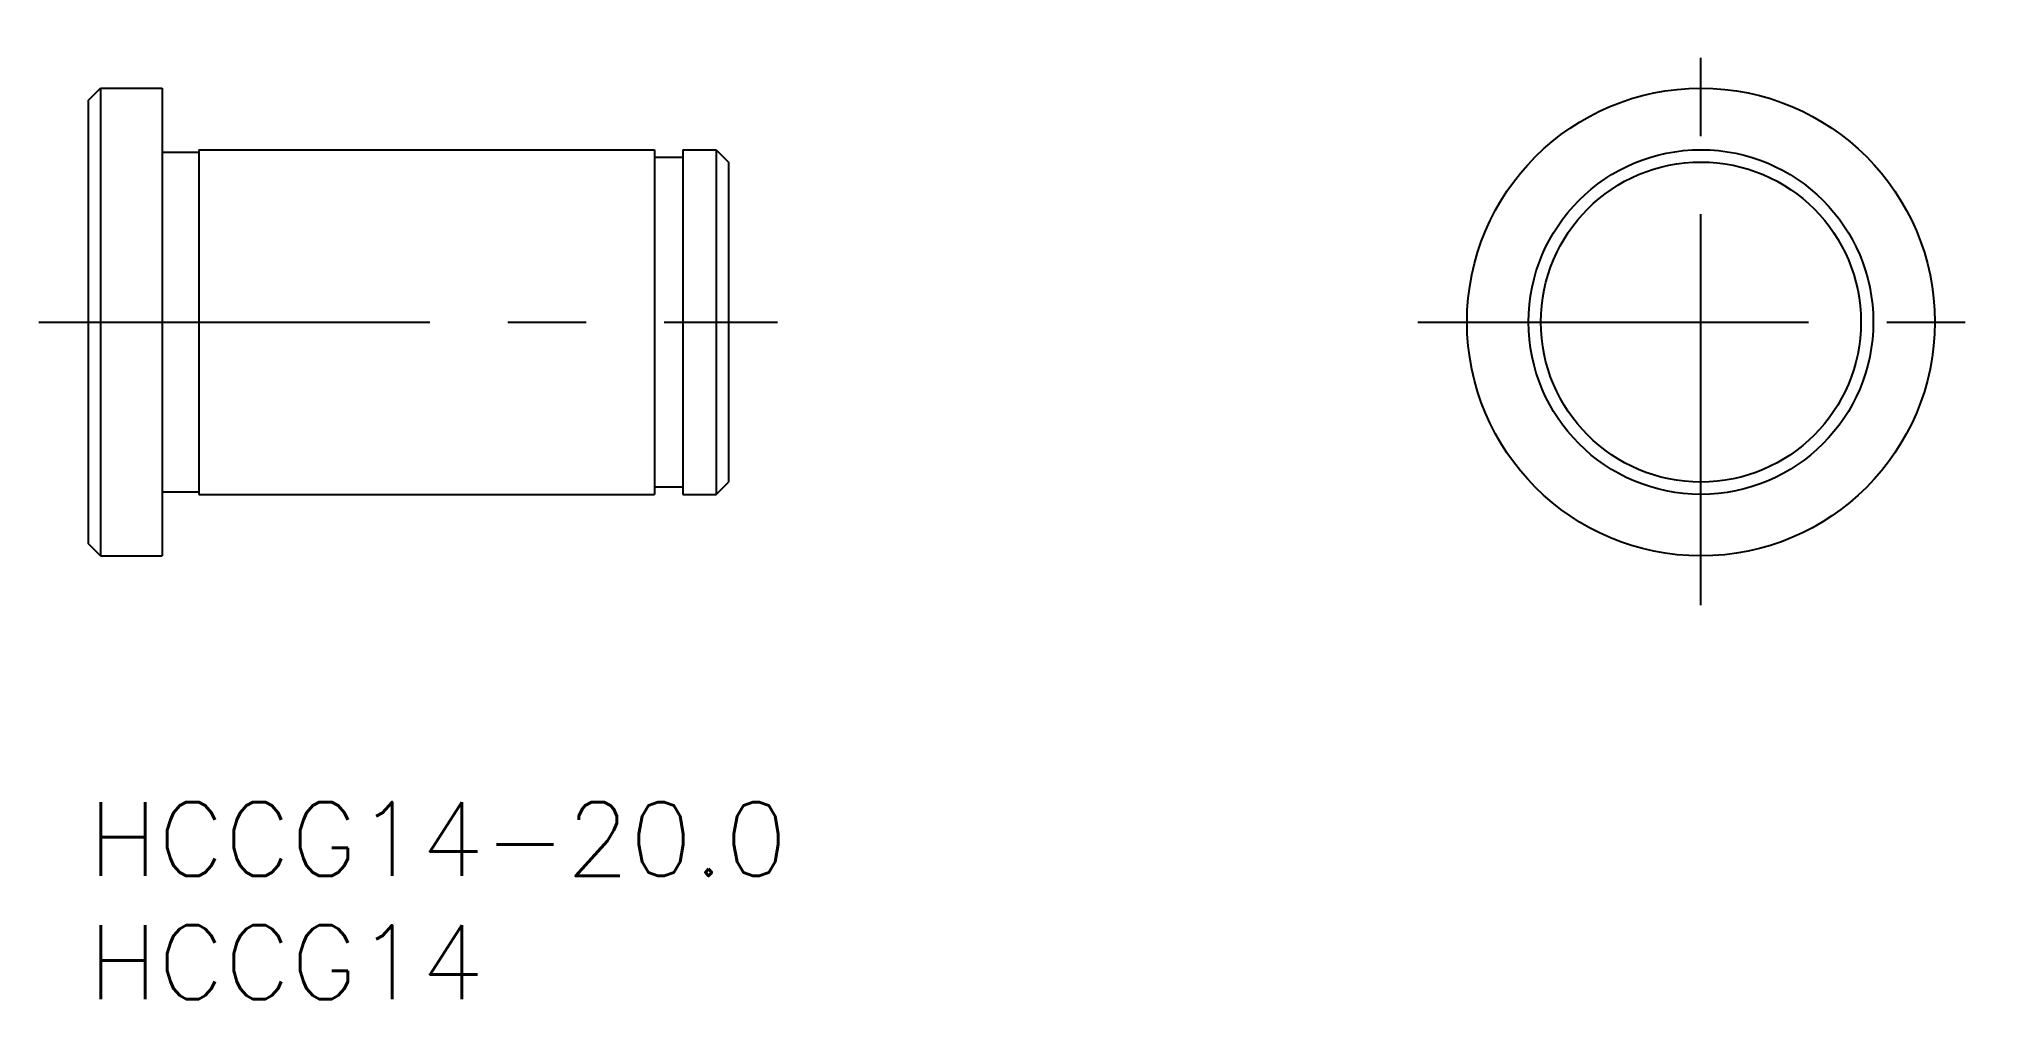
# Model space of a CAD drawing. Extents: x -2 to 77, y -8 to 31.
import ezdxf

# ---------------------------------------------------------------- set-up
doc = ezdxf.new("R2010")
doc.units = 0
doc.header["$LTSCALE"] = 0.5
doc.linetypes.add('CENTER', pattern=[50.8, 31.75, -6.35, 6.35, -6.35])
for name, color, linetype in [('MSM_CENTER', 1, 'CENTER'), ('MSM_CONTINUOUS', 7, 'CONTINUOUS'), ('MSM_PART_NUMBER', 7, 'CONTINUOUS')]:
    doc.layers.add(name, color=color, linetype=linetype)
doc.styles.get("Standard").update_dxf_attribs({"font": 'txt.shx', "height": 3, "bigfont": 'bigfont.shx'})

# ---------------------------------------------------------------- blocks, each defined once
blk = doc.blocks.new('*U3')
at = {"layer": 'MSM_PART_NUMBER'}
blk.add_text('HCCG14-20.0', height=3, dxfattribs=at).set_placement((0, -3))
blk = doc.blocks.new('*U4')
at = {"layer": 'MSM_PART_NUMBER'}
blk.add_text('HCCG14', height=3, dxfattribs=at).set_placement((0, -8))

msp = doc.modelspace()

# ---------------------------------------------------------------- linework, layer by layer
at = {"layer": 'MSM_CENTER'}
for p, q in [((65.5, 7.999998), (65.5, 30.999998)), ((-2, 19.499998), (28, 19.499998)), ((54, 19.499998), (77, 19.499998))]:
    msp.add_line(p, q, dxfattribs=at)
at = {"layer": 'MSM_CONTINUOUS'}
for p, q in [((0, 28.499998), (0.5, 28.999998)), ((0, 28.499998), (0, 10.499998)), ((0.5, 28.999998), (3, 28.999998)), ((0.5, 28.999998), (0.5, 9.999998)), ((3, 28.999998), (3, 9.999998)), ((3, 26.399998), (4.5, 26.399998)), ((4.5, 26.499998), (23, 26.499998)), ((4.5, 26.499998), (4.5, 12.499998)), ((23, 26.499998), (23, 12.499998)), ((23, 26.199998), (24.15, 26.199998)), ((24.15, 26.499998), (24.15, 12.499998)), ((24.15, 26.499998), (25, 26.499998)), ((24.15, 26.499998), (25.5, 26.499998)), ((25.5, 26.499998), (26, 25.999998)), ((25.5, 26.499998), (25.5, 12.499998)), ((26, 25.999998), (26, 12.999998)), ((23, 12.799998), (24.15, 12.799998)), ((25.5, 12.499998), (26, 12.999998)), ((3, 12.599998), (4.5, 12.599998)), ((4.5, 12.499998), (23, 12.499998)), ((24.15, 12.499998), (25, 12.499998)), ((24.15, 12.499998), (25.5, 12.499998)), ((0.5, 9.999998), (0, 10.499998)), ((0.5, 9.999998), (3, 9.999998))]:
    msp.add_line(p, q, dxfattribs=at)
for radius in [9.5, 7, 6.5]:
    msp.add_circle((65.5, 19.499998), radius, dxfattribs=at)

# ---------------------------------------------------------------- block references
for name in ['*U3', '*U4']:
    msp.add_blockref(name, (0, 0), dxfattribs=at)

doc.saveas('drawing.dxf')
